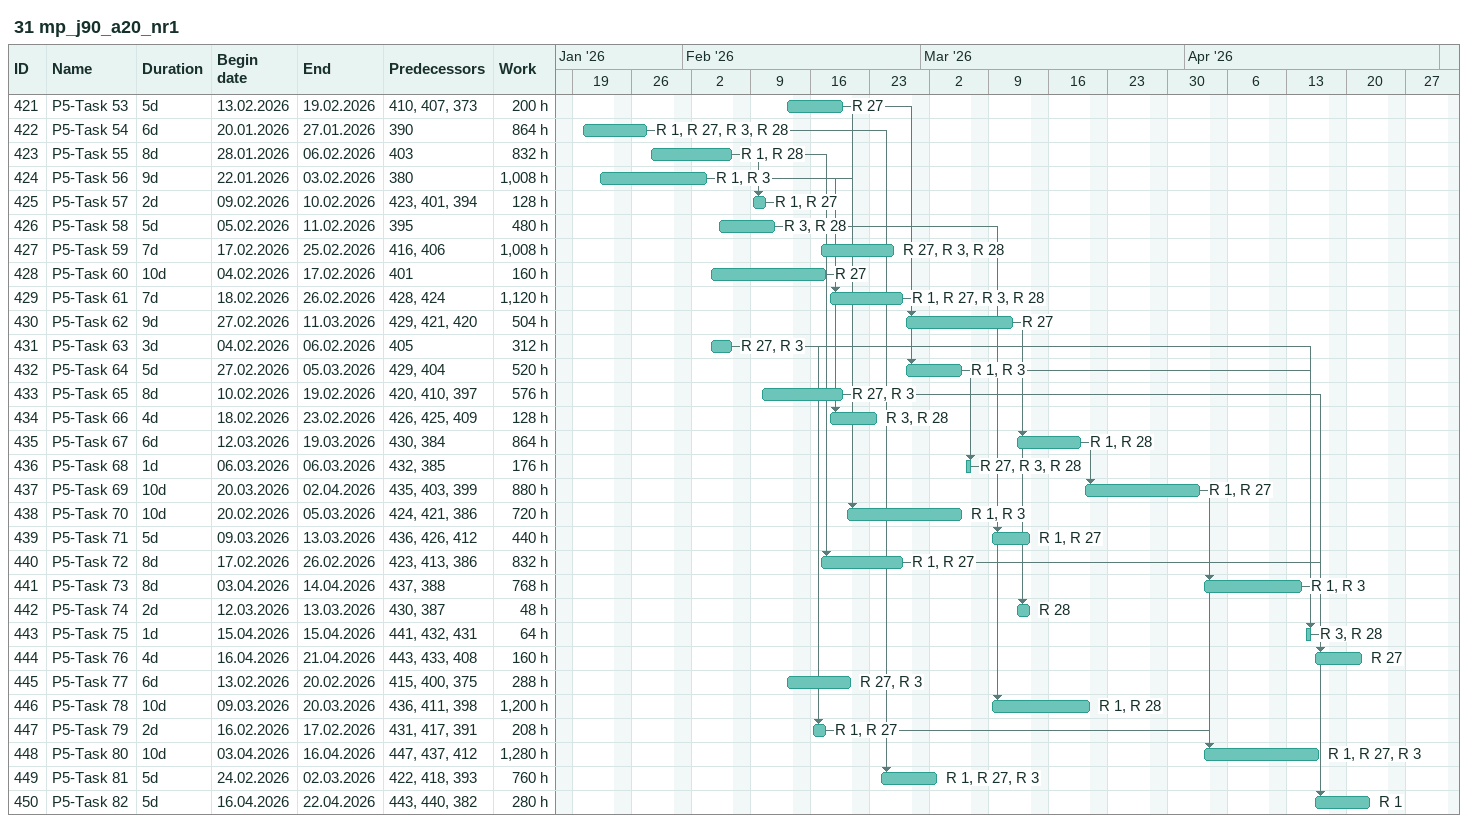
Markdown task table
31 mp_j90_a20_nr1

| ID | Task | Duration | Start | Finish | Predecessors | Resources | Work (h) |
|---|---|---|---|---|---|---|---|
| 421 | P5-Task 53 | 5d | 2026-02-13 | 2026-02-19 | 410, 407, 373 | R 27 | 200 |
| 422 | P5-Task 54 | 6d | 2026-01-20 | 2026-01-27 | 390 | R 1, R 27, R 3, R 28 | 864 |
| 423 | P5-Task 55 | 8d | 2026-01-28 | 2026-02-06 | 403 | R 1, R 28 | 832 |
| 424 | P5-Task 56 | 9d | 2026-01-22 | 2026-02-03 | 380 | R 1, R 3 | 1008 |
| 425 | P5-Task 57 | 2d | 2026-02-09 | 2026-02-10 | 423, 401, 394 | R 1, R 27 | 128 |
| 426 | P5-Task 58 | 5d | 2026-02-05 | 2026-02-11 | 395 | R 3, R 28 | 480 |
| 427 | P5-Task 59 | 7d | 2026-02-17 | 2026-02-25 | 416, 406 | R 27, R 3, R 28 | 1008 |
| 428 | P5-Task 60 | 10d | 2026-02-04 | 2026-02-17 | 401 | R 27 | 160 |
| 429 | P5-Task 61 | 7d | 2026-02-18 | 2026-02-26 | 428, 424 | R 1, R 27, R 3, R 28 | 1120 |
| 430 | P5-Task 62 | 9d | 2026-02-27 | 2026-03-11 | 429, 421, 420 | R 27 | 504 |
| 431 | P5-Task 63 | 3d | 2026-02-04 | 2026-02-06 | 405 | R 27, R 3 | 312 |
| 432 | P5-Task 64 | 5d | 2026-02-27 | 2026-03-05 | 429, 404 | R 1, R 3 | 520 |
| 433 | P5-Task 65 | 8d | 2026-02-10 | 2026-02-19 | 420, 410, 397 | R 27, R 3 | 576 |
| 434 | P5-Task 66 | 4d | 2026-02-18 | 2026-02-23 | 426, 425, 409 | R 3, R 28 | 128 |
| 435 | P5-Task 67 | 6d | 2026-03-12 | 2026-03-19 | 430, 384 | R 1, R 28 | 864 |
| 436 | P5-Task 68 | 1d | 2026-03-06 | 2026-03-06 | 432, 385 | R 27, R 3, R 28 | 176 |
| 437 | P5-Task 69 | 10d | 2026-03-20 | 2026-04-02 | 435, 403, 399 | R 1, R 27 | 880 |
| 438 | P5-Task 70 | 10d | 2026-02-20 | 2026-03-05 | 424, 421, 386 | R 1, R 3 | 720 |
| 439 | P5-Task 71 | 5d | 2026-03-09 | 2026-03-13 | 436, 426, 412 | R 1, R 27 | 440 |
| 440 | P5-Task 72 | 8d | 2026-02-17 | 2026-02-26 | 423, 413, 386 | R 1, R 27 | 832 |
| 441 | P5-Task 73 | 8d | 2026-04-03 | 2026-04-14 | 437, 388 | R 1, R 3 | 768 |
| 442 | P5-Task 74 | 2d | 2026-03-12 | 2026-03-13 | 430, 387 | R 28 | 48 |
| 443 | P5-Task 75 | 1d | 2026-04-15 | 2026-04-15 | 441, 432, 431 | R 3, R 28 | 64 |
| 444 | P5-Task 76 | 4d | 2026-04-16 | 2026-04-21 | 443, 433, 408 | R 27 | 160 |
| 445 | P5-Task 77 | 6d | 2026-02-13 | 2026-02-20 | 415, 400, 375 | R 27, R 3 | 288 |
| 446 | P5-Task 78 | 10d | 2026-03-09 | 2026-03-20 | 436, 411, 398 | R 1, R 28 | 1200 |
| 447 | P5-Task 79 | 2d | 2026-02-16 | 2026-02-17 | 431, 417, 391 | R 1, R 27 | 208 |
| 448 | P5-Task 80 | 10d | 2026-04-03 | 2026-04-16 | 447, 437, 412 | R 1, R 27, R 3 | 1280 |
| 449 | P5-Task 81 | 5d | 2026-02-24 | 2026-03-02 | 422, 418, 393 | R 1, R 27, R 3 | 760 |
| 450 | P5-Task 82 | 5d | 2026-04-16 | 2026-04-22 | 443, 440, 382 | R 1 | 280 |
